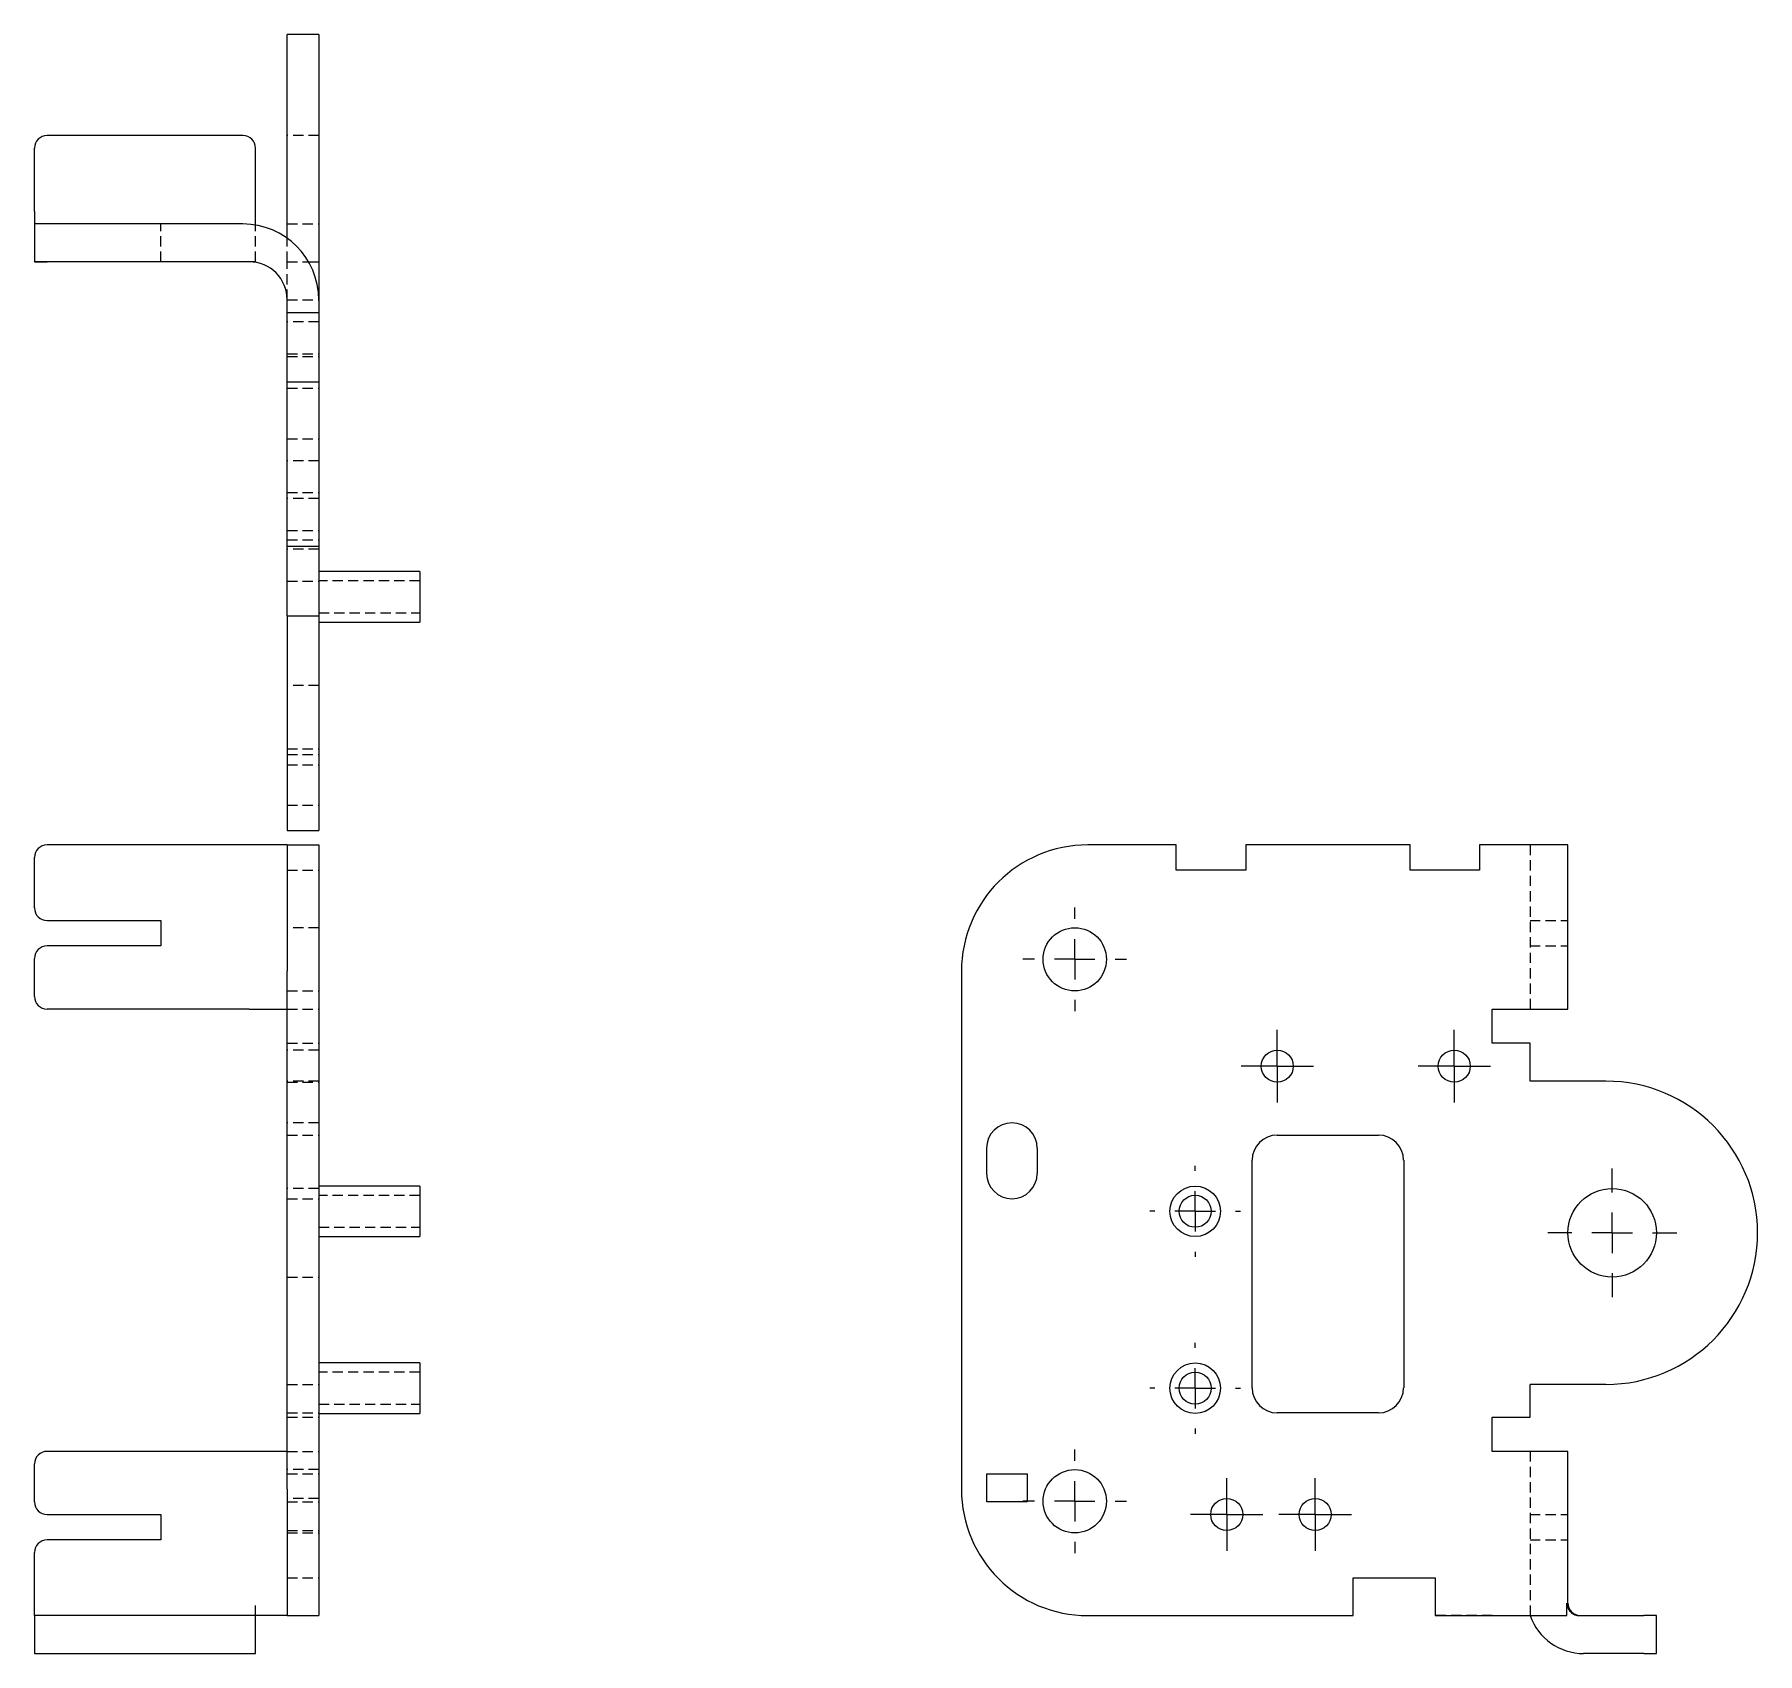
# Model space of a CAD drawing. Header units: millimetres. Extents: x 59 to 272, y 7 to 207.
import ezdxf

# ---------------------------------------------------------------- set-up
doc = ezdxf.new("R2010")
doc.units = ezdxf.units.MM
doc.linetypes.add('HIDDEN', pattern=[1.905, 1.27, -0.635])
doc.layers.add('10', color=7, linetype='Continuous')

# ---------------------------------------------------------------- blocks, each defined once
blk = doc.blocks.new('SW_CENTERMARKSYMBOL_0')
at = {"layer": '10', "color": 0}
for p, q in [((0, 2.5), (0, 4.48)), ((0, 0), (0, 2.5)), ((-2.5, 0), (-4.48, 0)), ((0, 0), (-2.5, 0)), ((0, 0), (0, -2.5)), ((0, 0), (2.5, 0)), ((2.5, 0), (4.48, 0)), ((0, -2.5), (0, -4.48))]:
    blk.add_line(p, q, dxfattribs=at)
blk = doc.blocks.new('SW_CENTERMARKSYMBOL_1')
at = {"layer": '10', "color": 0}
for p, q in [((0, 2.5), (0, 4.48)), ((0, 0), (0, 2.5)), ((-2.5, 0), (-4.48, 0)), ((0, 0), (-2.5, 0)), ((0, 0), (0, -2.5)), ((0, 0), (2.5, 0)), ((2.5, 0), (4.48, 0)), ((0, -2.5), (0, -4.48))]:
    blk.add_line(p, q, dxfattribs=at)
blk = doc.blocks.new('SW_CENTERMARKSYMBOL_2')
at = {"layer": '10', "color": 0}
for p, q in [((0, 2.5), (0, 4.48)), ((0, 0), (0, 2.5)), ((-2.5, 0), (-4.48, 0)), ((0, 0), (-2.5, 0)), ((0, 0), (0, -2.5)), ((0, 0), (2.5, 0)), ((2.5, 0), (4.48, 0)), ((0, -2.5), (0, -4.48))]:
    blk.add_line(p, q, dxfattribs=at)
blk = doc.blocks.new('SW_CENTERMARKSYMBOL_3')
at = {"layer": '10', "color": 0}
for p, q in [((0, 2.5), (0, 4.48)), ((0, 0), (0, 2.5)), ((-2.5, 0), (-4.48, 0)), ((0, 0), (-2.5, 0)), ((0, 0), (0, -2.5)), ((0, 0), (2.5, 0)), ((2.5, 0), (4.48, 0)), ((0, -2.5), (0, -4.48))]:
    blk.add_line(p, q, dxfattribs=at)
blk = doc.blocks.new('SW_CENTERMARKSYMBOL_4')
at = {"layer": '10', "color": 0}
for p, q in [((0, 5), (0, 7.97)), ((0, 0), (0, 2.5)), ((-5, 0), (-7.97, 0)), ((0, 0), (-2.5, 0)), ((0, 0), (0, -2.5)), ((0, 0), (2.5, 0)), ((5, 0), (7.97, 0)), ((0, -5), (0, -7.97))]:
    blk.add_line(p, q, dxfattribs=at)
blk = doc.blocks.new('SW_CENTERMARKSYMBOL_5')
at = {"layer": '10', "color": 0}
for p, q in [((0, 5), (0, 6.41)), ((0, 0), (0, 2.5)), ((-5, 0), (-6.41, 0)), ((0, 0), (-2.5, 0)), ((0, 0), (0, -2.5)), ((0, 0), (2.5, 0)), ((5, 0), (6.41, 0)), ((0, -5), (0, -6.41))]:
    blk.add_line(p, q, dxfattribs=at)
blk = doc.blocks.new('SW_CENTERMARKSYMBOL_6')
at = {"layer": '10', "color": 0}
for p, q in [((0, 5), (0, 6.41)), ((0, 0), (0, 2.5)), ((-5, 0), (-6.41, 0)), ((0, 0), (-2.5, 0)), ((0, 0), (0, -2.5)), ((0, 0), (2.5, 0)), ((5, 0), (6.41, 0)), ((0, -5), (0, -6.41))]:
    blk.add_line(p, q, dxfattribs=at)
blk = doc.blocks.new('SW_CENTERMARKSYMBOL_7')
at = {"layer": '10', "color": 0}
for p, q in [((0, 5), (0, 5.62)), ((0, 0), (0, 2.5)), ((-5, 0), (-5.62, 0)), ((0, 0), (-2.5, 0)), ((0, 0), (0, -2.5)), ((0, 0), (2.5, 0)), ((5, 0), (5.62, 0)), ((0, -5), (0, -5.62))]:
    blk.add_line(p, q, dxfattribs=at)
blk = doc.blocks.new('SW_CENTERMARKSYMBOL_8')
at = {"layer": '10', "color": 0}
for p, q in [((0, 5), (0, 5.62)), ((0, 0), (0, 2.5)), ((-5, 0), (-5.62, 0)), ((0, 0), (-2.5, 0)), ((0, 0), (0, -2.5)), ((0, 0), (2.5, 0)), ((5, 0), (5.62, 0)), ((0, -5), (0, -5.62))]:
    blk.add_line(p, q, dxfattribs=at)

msp = doc.modelspace()

# ---------------------------------------------------------------- linework, layer by layer
at = {"color": 7, "linetype": 'Continuous', "lineweight": 25}
for p, q in [((94.33, 207.22), (90.42, 207.22)), ((90.42, 188.47), (90.42, 207.22)), ((94.33, 207.22), (94.33, 188.47)), ((84.95, 194.72), (60.73, 194.72)), ((59.17, 185.34), (59.17, 193.16)), ((86.52, 185.23), (86.52, 193.16)), ((90.42, 182.02), (90.42, 188.47)), ((94.33, 188.47), (94.33, 179.09)), ((59.17, 185.34), (59.17, 183.78)), ((59.17, 183.78), (59.17, 179.09)), ((60.73, 183.78), (59.17, 183.78)), ((84.95, 183.78), (60.73, 183.78)), ((59.17, 179.09), (60.73, 179.09)), ((85.86, 179.09), (59.17, 179.09)), ((59.17, 179.09), (59.17, 179.09)), ((85.73, 179.09), (60.73, 179.09)), ((93.07, 179.09), (94.33, 179.09)), ((94.33, 179.09), (94.33, 174.41)), ((90.42, 172.84), (90.42, 174.41)), ((90.42, 172.84), (94.33, 172.84)), ((90.42, 164.25), (90.42, 172.84)), ((94.33, 174.41), (94.33, 172.84)), ((94.33, 172.84), (94.33, 164.25)), ((90.42, 164.25), (94.33, 164.25)), ((90.42, 143.94), (90.42, 164.25)), ((94.33, 164.25), (94.33, 143.94)), ((90.42, 143.94), (94.33, 143.94)), ((90.42, 135.34), (90.42, 143.94)), ((94.33, 143.94), (94.33, 135.34)), ((106.83, 140.81), (94.33, 140.81)), ((106.83, 140.81), (106.83, 137.69)), ((106.83, 137.69), (106.83, 134.56)), ((90.42, 135.34), (94.33, 135.34)), ((90.42, 135.34), (90.42, 124.41)), ((94.33, 135.34), (94.33, 124.41)), ((94.33, 134.56), (106.83, 134.56)), ((90.42, 124.41), (90.42, 108.78)), ((94.33, 124.41), (94.33, 108.78)), ((90.42, 108.78), (94.33, 108.78)), ((85.73, 107), (60.73, 107)), ((90.42, 107), (85.73, 107)), ((90.42, 107), (94.33, 107)), ((90.42, 107), (90.42, 91.38)), ((94.33, 107), (94.33, 91.38)), ((200.34, 107), (189.41, 107)), ((200.34, 103.88), (200.34, 107)), ((208.94, 107), (208.94, 103.88)), ((229.25, 107), (208.94, 107)), ((229.25, 103.88), (229.25, 107)), ((237.84, 107), (237.84, 103.88)), ((239.41, 107), (237.84, 107)), ((248.78, 107), (239.41, 107)), ((248.78, 86.69), (248.78, 107)), ((59.17, 99.2), (59.17, 105.44)), ((208.94, 103.88), (200.34, 103.88)), ((237.84, 103.88), (229.25, 103.88)), ((60.73, 97.63), (74.8, 97.63)), ((74.8, 97.63), (74.8, 94.51)), ((74.8, 94.51), (60.73, 94.51)), ((59.17, 88.25), (59.17, 92.95)), ((90.42, 27.31), (90.42, 91.38)), ((94.33, 91.38), (94.33, 27.31)), ((173.78, 91.38), (173.78, 27.31)), ((85.73, 86.69), (60.73, 86.69)), ((85.73, 86.69), (90.42, 86.69)), ((239.41, 82.47), (239.41, 86.69)), ((239.41, 86.69), (248.78, 86.69)), ((244.09, 82.47), (239.41, 82.47)), ((244.09, 77.78), (244.09, 82.47)), ((253.47, 77.78), (244.09, 77.78)), ((212.84, 71.12), (225.34, 71.12)), ((176.91, 66.38), (176.91, 69.5)), ((183.16, 69.5), (183.16, 66.38)), ((209.72, 39.87), (209.72, 68)), ((228.47, 68), (228.47, 39.87)), ((106.83, 64.81), (94.33, 64.81)), ((106.83, 64.81), (106.83, 58.56)), ((94.33, 58.56), (106.83, 58.56)), ((106.83, 42.94), (94.33, 42.94)), ((106.83, 42.94), (106.83, 36.69)), ((253.47, 40.28), (244.09, 40.28)), ((244.09, 36.22), (244.09, 40.28)), ((94.33, 36.69), (106.83, 36.69)), ((225.34, 36.75), (212.84, 36.75)), ((239.41, 36.22), (244.09, 36.22)), ((239.41, 32), (239.41, 36.22)), ((85.73, 32), (60.73, 32)), ((90.42, 32), (85.73, 32)), ((248.78, 32), (239.41, 32)), ((248.78, 13.25), (248.78, 32)), ((59.17, 25.75), (59.17, 30.44)), ((176.91, 29.21), (181.91, 29.21)), ((176.91, 25.78), (176.91, 29.21)), ((181.91, 29.21), (181.91, 25.78)), ((90.42, 27.31), (90.42, 11.69)), ((94.33, 27.31), (94.33, 11.69)), ((181.91, 25.78), (176.91, 25.78)), ((60.73, 24.19), (74.8, 24.19)), ((74.8, 24.19), (74.8, 21.06)), ((59.17, 11.69), (59.17, 19.5)), ((74.8, 21.06), (60.73, 21.06)), ((222.22, 16.38), (232.38, 16.38)), ((222.22, 11.69), (222.22, 16.38)), ((232.38, 16.38), (232.38, 11.69)), ((248.65, 11.69), (248.65, 13.25)), ((85.86, 11.69), (59.17, 11.69)), ((59.17, 11.69), (59.17, 7)), ((90.42, 11.69), (85.86, 11.69)), ((86.52, 7), (86.52, 11.69)), ((90.42, 11.69), (94.33, 11.69)), ((189.41, 11.69), (222.22, 11.69)), ((232.38, 11.69), (239.41, 11.69)), ((250.23, 11.69), (258.16, 11.69)), ((259.72, 11.69), (258.16, 11.69)), ((259.72, 7), (259.72, 11.69)), ((59.17, 7), (86.52, 7)), ((258.16, 7), (250.72, 7)), ((258.16, 7), (259.72, 7))]:
    msp.add_line(p, q, dxfattribs=at)
at = {"color": 7, "linetype": 'HIDDEN', "lineweight": 18}
for p, q in [((94.33, 194.72), (90.42, 194.72)), ((74.8, 179.09), (74.8, 183.78)), ((86.52, 179.09), (86.52, 183.65)), ((90.42, 183.78), (94.33, 183.78)), ((90.42, 179.09), (90.42, 182.02)), ((86.52, 179.09), (85.86, 179.09)), ((90.42, 179.09), (93.07, 179.09)), ((90.42, 174.41), (90.42, 179.09)), ((90.42, 174.41), (94.33, 174.41)), ((94.33, 171.69), (90.42, 171.69)), ((90.42, 167.74), (94.33, 167.74)), ((90.42, 167.38), (94.33, 167.38)), ((90.42, 163.47), (94.33, 163.47)), ((90.42, 157.22), (94.33, 157.22)), ((94.33, 154.51), (90.42, 154.51)), ((90.42, 150.56), (94.33, 150.56)), ((94.33, 149.82), (90.42, 149.82)), ((90.42, 145.87), (94.33, 145.87)), ((90.42, 144.72), (94.33, 144.72)), ((94.33, 143.57), (90.42, 143.57)), ((90.42, 139.62), (94.33, 139.62)), ((106.83, 139.66), (94.33, 139.66)), ((94.33, 135.71), (106.83, 135.71)), ((94.33, 126.71), (90.42, 126.71)), ((90.42, 118.89), (94.33, 118.89)), ((90.42, 118.16), (94.33, 118.16)), ((90.42, 116.91), (94.33, 116.91)), ((90.42, 111.91), (94.33, 111.91)), ((244.09, 107), (244.09, 86.69)), ((90.42, 103.88), (94.33, 103.88)), ((94.33, 96.76), (90.42, 96.76)), ((244.09, 97.63), (248.78, 97.63)), ((244.09, 94.51), (248.78, 94.51)), ((90.42, 88.95), (94.33, 88.95)), ((90.42, 86.69), (94.33, 86.69)), ((90.42, 82.47), (94.33, 82.47)), ((94.33, 81.61), (90.42, 81.61)), ((94.33, 77.78), (90.42, 77.78)), ((94.33, 77.78), (90.42, 77.78)), ((90.42, 77.78), (90.42, 77.78)), ((90.42, 77.66), (94.33, 77.66)), ((94.33, 77.78), (94.33, 77.78)), ((94.33, 72.62), (90.42, 72.62)), ((90.42, 71.12), (94.33, 71.12)), ((94.33, 64.5), (90.42, 64.5)), ((90.42, 63.25), (94.33, 63.25)), ((106.83, 63.66), (94.33, 63.66)), ((94.33, 59.71), (106.83, 59.71)), ((90.42, 53.56), (94.33, 53.56)), ((106.83, 41.79), (94.33, 41.79)), ((90.42, 40.28), (94.33, 40.28)), ((90.42, 36.75), (94.33, 36.75)), ((90.42, 36.22), (94.33, 36.22)), ((94.33, 37.84), (106.83, 37.84)), ((90.42, 32), (94.33, 32)), ((244.09, 32), (244.09, 11.69)), ((94.33, 29.74), (90.42, 29.74)), ((90.42, 29.21), (94.33, 29.21)), ((94.33, 26.16), (90.42, 26.16)), ((90.42, 25.78), (94.33, 25.78)), ((244.09, 24.19), (248.78, 24.19)), ((90.42, 22.21), (94.33, 22.21)), ((90.42, 21.93), (94.33, 21.93)), ((244.09, 21.06), (248.78, 21.06)), ((90.42, 16.38), (94.33, 16.38)), ((86.52, 11.69), (86.52, 13.25)), ((239.41, 11.69), (232.38, 11.69))]:
    msp.add_line(p, q, dxfattribs=at)
at = {"color": 7, "linetype": 'Continuous', "lineweight": 25, "flags": 128}
msp.add_lwpolyline([(239.41, 11.69), (240.5, 11.69), (241.58, 11.69), (242.63, 11.69), (243.63, 11.69), (244.58, 11.69), (245.46, 11.69), (246.25, 11.69), (246.95, 11.69), (247.55, 11.69), (248.04, 11.69), (248.4, 11.69), (248.65, 11.69)], dxfattribs=at)
at = {"color": 7, "linetype": 'Continuous', "lineweight": 25}
for centre, radius in [((187.8, 92.85), 3.91), ((212.84, 79.64), 1.98), ((234.72, 79.64), 1.98), ((202.69, 61.69), 3.12), ((254.25, 59.03), 5.47), ((202.69, 61.69), 1.98), ((202.69, 39.81), 3.12), ((202.69, 39.81), 1.98), ((187.8, 25.83), 3.91), ((206.59, 24.19), 1.98), ((217.53, 24.19), 1.98)]:
    msp.add_circle(centre, radius, dxfattribs=at)
for centre, radius, start, end in [((60.73, 193.16), 1.56, 90, 180), ((84.95, 193.16), 1.56, 0, 90), ((84.95, 174.41), 9.37, 0, 90), ((85.73, 174.41), 4.69, 0, 90), ((60.73, 105.44), 1.56, 90, 180), ((189.41, 91.38), 15.62, 90, 180), ((60.73, 99.2), 1.56, 180, 270), ((60.73, 92.95), 1.56, 90, 180), ((60.73, 88.25), 1.56, 180, 270), ((253.47, 59.03), 18.75, 270, 90), ((180.03, 69.5), 3.13, 0, 180), ((212.84, 68), 3.12, 90, 180), ((225.34, 68), 3.12, 0, 90), ((180.03, 66.38), 3.13, 180, 0), ((212.84, 39.87), 3.12, 180, 270), ((225.34, 39.87), 3.12, 270, 0), ((60.73, 30.44), 1.56, 90, 180), ((60.73, 25.75), 1.56, 180, 270), ((189.41, 27.31), 15.62, 180, 270), ((60.73, 19.5), 1.56, 90, 180), ((250.34, 13.25), 1.56, 180, 270), ((250.72, 14.03), 7.03, 199.4712, 270)]:
    msp.add_arc(centre, radius, start, end, dxfattribs=at)
for points in [[(86.52, 183.65), (86.52, 183.65), (86.52, 183.66), (86.52, 183.7), (86.52, 183.73), (86.52, 183.81), (86.52, 183.86), (86.52, 183.98), (86.52, 184.04), (86.52, 184.26), (86.52, 184.44), (86.52, 184.82), (86.52, 185.02), (86.52, 185.23)], [(248.65, 13.25), (248.65, 13.15), (248.66, 13.04), (248.7, 12.84), (248.73, 12.74), (248.81, 12.55), (248.86, 12.46), (248.98, 12.29), (249.04, 12.21), (249.26, 12), (249.44, 11.88), (249.82, 11.73), (250.02, 11.69), (250.23, 11.69)]]:
    msp.add_open_spline(points, degree=3, knots=[0, 0, 0, 0, 0.125, 0.125, 0.25, 0.25, 0.375, 0.375, 0.5, 0.5, 0.75, 0.75, 1, 1, 1, 1], dxfattribs=at)

# ---------------------------------------------------------------- block references
at = {"layer": '10'}
for name, p in [('SW_CENTERMARKSYMBOL_6', (187.8, 92.85)), ('SW_CENTERMARKSYMBOL_2', (212.84, 79.64)), ('SW_CENTERMARKSYMBOL_1', (234.72, 79.64)), ('SW_CENTERMARKSYMBOL_7', (202.69, 61.69)), ('SW_CENTERMARKSYMBOL_4', (254.25, 59.03)), ('SW_CENTERMARKSYMBOL_8', (202.69, 39.81)), ('SW_CENTERMARKSYMBOL_5', (187.8, 25.83)), ('SW_CENTERMARKSYMBOL_3', (206.59, 24.19)), ('SW_CENTERMARKSYMBOL_0', (217.53, 24.19))]:
    msp.add_blockref(name, p, dxfattribs=at)

doc.saveas('drawing.dxf')
